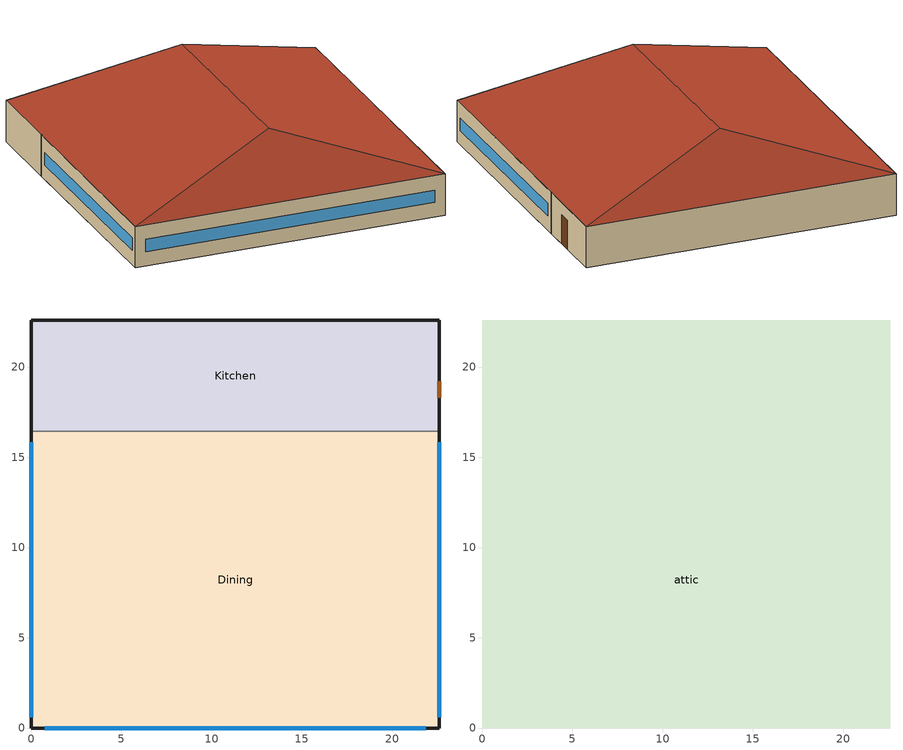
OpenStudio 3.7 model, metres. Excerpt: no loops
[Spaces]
Kitchen
 floor ground (Foundation F 126 Perim 3494 Area 13941): 22.61,22.61 22.61,16.44 0,16.44 0,22.61 z0
 wall outside: 22.61,16.44 22.61,22.61 0,22.61 0,16.44 z0:3.05
 wall to Dining: 0,16.44 22.61,16.44 z0:3.05
 door: 22.61,18.29 22.61,19.21 z0:2.13
Dining
 floor ground (Foundation F 126 Perim 5549 Area 37175): 22.61,16.44 22.61,0 0,0 0,16.44 z0
 wall outside: 0,16.44 0,0 22.61,0 22.61,16.44 z0:3.05
 window: 0,15.84 0,0.6 / 22.61,0.6 22.61,15.84 / 0.75,0 21.86,0 z1.07:1.98
attic
 floor to Dining: 22.61,16.44 22.61,0 0,0 0,16.44 z3.05
 floor to Kitchen: 22.61,22.61 22.61,16.44 0,16.44 0,22.61 z3.05
 roof outside: 11.3,18.84,6.82 22.61,22.61,3.05 0,22.61,3.05; 11.3,3.77,6.82 0,0,3.05 22.61,0,3.05; 11.3,18.84,6.82 0,22.61,3.05 0,0,3.05 11.3,3.77,6.82; 11.3,3.77,6.82 22.61,0,3.05 22.61,22.61,3.05 11.3,18.84,6.82
[Site]
Atlanta-Hartsfield Jackson Intl AP_GA_USA: Latitude {deg}=33.63; Longitude {deg}=-84.43; Time Zone {hr}=-5; Elevation {m}=308; Terrain=City
[Building]
-FullServiceRestaurant-ASHRAE 169-2013-3A created: 2026-01-23 11:02:55 -0500: North Axis {deg}=0; Default Construction Set=90.1-2010 - FullSrvRest - ASHRAE 169-2013-3A; Standards Number of Stories=1; Standards Number of Above Ground Stories=1; Standards Building Type=FullServiceRestaurant
[ClimateZones]
Climate Zone Institution Name 1=ASHRAE; Climate Zone Document Name 1=ANSI/ASHRAE Standard 169; Climate Zone Document Year 1=2006; Climate Zone Value 1=3A
[Site:WaterMainsTemperature]
Calculation Method=Correlation; Annual Average Outdoor Air Temperature {C}=16.6; Maximum Difference In Monthly Average Outdoor Air Temperatures {deltaC}=22.5
[SizingPeriod:DesignDay] Barometric Pressure {Pa}=97621; Rain Indicator=No; Snow Indicator=No; Day of Month=21; Daylight Saving Time Indicator=No; Humidity Condition Type=Wetbulb; Dry-Bulb Temperature Range Modifier Type=DefaultMultipliers
Name | Maximum Dry-Bulb Temperature {C} | Daily Dry-Bulb Temperature Range {deltaC} | Wind Speed {m/s} | Wind Direction {deg} | Month | Day Type | Wetbulb or DewPoint at Maximum Dry-Bulb {C} | Solar Model Indicator | ASHRAE Clear Sky Optical Depth for Beam Irradiance | ASHRAE Clear Sky Optical Depth for Diffuse Irradiance | Sky Clearness
Atlanta-Hartsfield.Jackson.Intl.AP_GA_USA Ann Clg .4% Condns DB=>MWB | 34.4 | 9.5 | 4 | 300 | 7 | SummerDesignDay | 23.5 | ASHRAETau | 0.556 | 1.779
Atlanta-Hartsfield.Jackson.Intl.AP_GA_USA Ann Htg 99.6% Condns DB | -6.3 | 0 | 5.3 | 320 | 1 | WinterDesignDay | -6.3 | ASHRAEClearSky |  |  | 0
[Site:GroundTemperature:FCfactorMethod]
January Ground Temperature {C}=16; February Ground Temperature {C}=11.9; March Ground Temperature {C}=7.7; April Ground Temperature {C}=4; May Ground Temperature {C}=7.9; June Ground Temperature {C}=13.8; July Ground Temperature {C}=17.2; August Ground Temperature {C}=20.8; September Ground Temperature {C}=24.8; October Ground Temperature {C}=26.1; November Ground Temperature {C}=26.5; December Ground Temperature {C}=22.5
[Material:NoMass] Thermal Absorptance=0.9; Solar Absorptance=0.7
Name | Roughness | Thermal Resistance {m2-K/W} | Visible Absorptance
CP02 CARPET PAD | VeryRough | 0.21648 | 0.8
Typical Insulation R-6.78 | Smooth | 1.19347 | 0.7
Typical Carpet Pad | Smooth | 0.21648 | 0.8
Typical Insulation R-9.73 | Smooth | 1.71283 | 0.7
Typical Insulation R-35.4; Typical Insulation R-35.4 1 | Smooth | 6.23479 | 0.7
Typical Insulation R-0.58 | Smooth | 0.101875 | 0.7
Typical Insulation R-0.01 | Smooth | 0.001 | 0.7
[Material]
Name | Roughness | Thickness {m} | Conductivity {W/m-K} | Density {kg/m3} | Specific Heat {J/kg-K} | Thermal Absorptance | Solar Absorptance | Visible Absorptance
100mm Normalweight concrete floor | MediumSmooth | 0.1016 | 2.31 | 2322 | 832
G01 13mm gypsum board | Smooth | 0.0127 | 0.16 | 800 | 1090 | 0.9 | 0.7 | 0.5
4 in. Normalweight Concrete Floor | MediumRough | 0.1016 | 2.31 | 2322 | 832 | 0.9 | 0.7 | 0.7
25mm Stucco | Smooth | 0.0254 | 0.72 | 1856 | 840 | 0.9 | 0.7 | 0.7
5/8 in. Gypsum Board | MediumSmooth | 0.0159 | 0.16 | 800 | 1090 | 0.9 | 0.7 | 0.7
8 in. Normalweight Concrete Floor | MediumRough | 0.2032 | 2.31 | 2322 | 832 | 0.9 | 0.7 | 0.7
8 in. Concrete Block Basement Wall | MediumRough | 0.2032 | 1.326 | 1842 | 912 | 0.9 | 0.7 | 0.7
F08 Metal surface | Smooth | 0.0008 | 45.28 | 7824 | 500 | 0.9 | 0.7 | 0.7
G05 25mm wood | MediumSmooth | 0.0254 | 0.15 | 608 | 1630 | 0.9 | 0.5 | 0.5
5/8 in. Plywood | Smooth | 0.0159 | 0.12 | 544 | 1210 | 0.9 | 0.7 | 0.7
Asphalt Shingles | VeryRough | 0.0032 | 0.04 | 1120 | 1260 | 0.9 | 0.7 | 0.7
Std Wood 6inch | MediumSmooth | 0.15 | 0.12 | 540 | 1210 | 0.9 | 0.7 | 0.7
[Construction:FfactorGroundFloor] F-Factor {W/m-K}=1.26344
Name | Area {m2} | PerimeterExposed {m}
Foundation F 126 Perim 5549 Area 37175 | 371.748 | 55.4941
Foundation F 126 Perim 3494 Area 13941 | 139.405 | 34.9407
[DefaultConstructionSet]
Name | Default Exterior Surface Constructions | Default Interior Surface Constructions | Default Ground Contact Surface Constructions | Default Exterior SubSurface Constructions | Default Interior SubSurface Constructions | Interior Partition Construction
90.1-2010 - FullSrvRest - ASHRAE 169-2013-3A | Default Surface Constructions 1 | Default Surface Constructions 2 | Default Surface Constructions 3 | Default Sub Surface Constructions 1 | Default Sub Surface Constructions 2 | Typical Interior Partition
90.1-2010 -  - Attic - ASHRAE 169-2013-3A | Default Surface Constructions 4 | Default Surface Constructions 5 | Default Surface Constructions 6 | Default Sub Surface Constructions 3 | Default Sub Surface Constructions 4
[DefaultSurfaceConstructions]
Name | Floor Construction | Wall Construction | Roof Ceiling Construction
Default Surface Constructions 1 | Typical Insulated Exterior Mass Floor R-9.35 | Typical Insulated Steel Framed Exterior Wall R-11.9 | Typical Wood Joist Attic Floor R-37.04
Default Surface Constructions 2 | Typical Interior Floor | Typical Interior Wall | Typical Interior Ceiling
Default Surface Constructions 3 | Smallhotel 2010 Slab Floor | Typical Insulated Basement Mass Wall
Default Surface Constructions 4 | Typical Attic Soffit |  | Typical Uninsulated Wood Joist Attic Roof
Default Surface Constructions 5 | Typical Wood Joist Attic Floor R-37.04 1
Default Surface Constructions 6
[Construction]
Typical Insulated Exterior Mass Floor R-9.35: Typical Insulation R-6.78, 4 in. Normalweight Concrete Floor, Typical Carpet Pad
Typical Insulated Steel Framed Exterior Wall R-11.9: 25mm Stucco, 5/8 in. Gypsum Board, Typical Insulation R-9.73, 5/8 in. Gypsum Board
Typical Wood Joist Attic Floor R-37.04: 5/8 in. Gypsum Board, Typical Insulation R-35.4
Typical Interior Floor: 100mm Normalweight concrete floor, CP02 CARPET PAD
Typical Interior Wall: G01 13mm gypsum board, G01 13mm gypsum board
Typical Interior Ceiling: CP02 CARPET PAD, 100mm Normalweight concrete floor
Smallhotel 2010 Slab Floor: 8 in. Normalweight Concrete Floor, CP02 CARPET PAD
Typical Insulated Basement Mass Wall: 8 in. Concrete Block Basement Wall
U 0.62 SHGC 0.25 Dbl Ref-C-H Clr 6mm/6mm Air: REF C CLEAR HI 6MM, AIR 6MM, CLEAR 6MM
Typical Insulated Metal Door R-1.43: F08 Metal surface, Typical Insulation R-0.58
U 0.88 SHGC 0.16 Sgl Ref-A-L Clr 6mm: REF A CLEAR LO 6MM
Typical Overhead Door R-0.86: Typical Insulation R-0.01
U 1.17 SHGC 0.39 Simple Glazing Skylight U-1.17 SHGC 0.39: U 1.17 SHGC 0.39 Simple Glazing U-1.17 SHGC 0.39
Typical Interior Window: Clear 3mm
Typical Interior Door; Typical Interior Partition: G05 25mm wood
Typical Attic Soffit: 5/8 in. Plywood
Typical Uninsulated Wood Joist Attic Roof: Asphalt Shingles, 5/8 in. Plywood
Typical Wood Joist Attic Floor R-37.04 1: 5/8 in. Gypsum Board, Typical Insulation R-35.4 1
InteriorFurnishings: Std Wood 6inch
[DefaultSubSurfaceConstructions]
Name | Fixed Window Construction | Operable Window Construction | Door Construction | Glass Door Construction | Overhead Door Construction | Skylight Construction | Tubular Daylight Dome Construction | Tubular Daylight Diffuser Construction
Default Sub Surface Constructions 1 | U 0.62 SHGC 0.25 Dbl Ref-C-H Clr 6mm/6mm Air | U 0.62 SHGC 0.25 Dbl Ref-C-H Clr 6mm/6mm Air | Typical Insulated Metal Door R-1.43 | U 0.88 SHGC 0.16 Sgl Ref-A-L Clr 6mm | Typical Overhead Door R-0.86 | U 1.17 SHGC 0.39 Simple Glazing Skylight U-1.17 SHGC 0.39 | Typical Interior Window | Typical Interior Window
Default Sub Surface Constructions 2 | Typical Interior Window | Typical Interior Window | Typical Interior Door
Default Sub Surface Constructions 3; Default Sub Surface Constructions 4
[WindowMaterial:Glazing] Optical Data Type=SpectralAverage; Infrared Transmittance at Normal Incidence=0; Front Side Infrared Hemispherical Emissivity=0.84; Conductivity {W/m-K}=0.9; Dirt Correction Factor for Solar and Visible Transmittance=1; Solar Diffusing=No
Name | Thickness {m} | Solar Transmittance at Normal Incidence | Front Side Solar Reflectance at Normal Incidence | Back Side Solar Reflectance at Normal Incidence | Visible Transmittance at Normal Incidence | Front Side Visible Reflectance at Normal Incidence | Back Side Visible Reflectance at Normal Incidence | Back Side Infrared Hemispherical Emissivity
REF C CLEAR HI 6MM | 0.006 | 0.2 | 0.16 | 0.39 | 0.22 | 0.17 | 0.35 | 0.55
CLEAR 6MM | 0.006 | 0.775 | 0.071 | 0.071 | 0.881 | 0.08 | 0.08 | 0.84
REF A CLEAR LO 6MM | 0.006 | 0.066 | 0.341 | 0.493 | 0.08 | 0.41 | 0.37 | 0.4
Clear 3mm | 0.003 | 0.837 | 0.075 | 0.075 | 0.898 | 0.081 | 0.081 | 0.84
[WindowMaterial:Gas]
AIR 6MM: Gas Type=Air; Thickness {m}=0.0063
[WindowMaterial:SimpleGlazingSystem]
U 1.17 SHGC 0.39 Simple Glazing U-1.17 SHGC 0.39: U-Factor {W/m2-K}=6.64357; Solar Heat Gain Coefficient=0.39; Visible Transmittance=0.23
[Space]
Name | Space Type | Building Story | Thermal Zone | Part of Total Floor Area
Kitchen | FullServiceRestaurant Kitchen | Building Story 1 | Kitchen ZN | Yes
Dining | FullServiceRestaurant Dining | Building Story 1 | Dining ZN | Yes
attic | FullServiceRestaurant Attic | Building Story 2 | attic ZN | No
[BuildingStory]
Name | Nominal Z Coordinate {m}
Building Story 1 | 0
Building Story 2 | 3.0488
[SpaceType] Standards Building Type=FullServiceRestaurant
Name | Default Schedule Set | Design Specification Outdoor Air Object | Standards Space Type | Default Construction Set
FullServiceRestaurant Dining | FullServiceRestaurant Dining Schedule Set | FullServiceRestaurant Dining Ventilation | Dining
FullServiceRestaurant Kitchen | FullServiceRestaurant Kitchen Schedule Set | FullServiceRestaurant Kitchen Ventilation | Kitchen
FullServiceRestaurant Attic | FullServiceRestaurant Attic Schedule Set | FullServiceRestaurant Attic Ventilation | Attic | 90.1-2010 -  - Attic - ASHRAE 169-2013-3A
[DesignSpecification:OutdoorAir]
Name | Outdoor Air Flow per Person {m3/s-person} | Outdoor Air Flow per Floor Area {m3/s-m2} | Outdoor Air Flow Air Changes per Hour {1/hr} | Outdoor Air Method | Outdoor Air Flow Rate {m3/s}
FullServiceRestaurant Attic Ventilation | 0 | 0 | 0
FullServiceRestaurant Dining Ventilation | 0.00353961 | 0.0009144 |  | Sum
FullServiceRestaurant Kitchen Ventilation | 0 | 0 |  | Sum | 1.21708
[DefaultScheduleSet]
Name | Infiltration Schedule | Number of People Schedule | People Activity Level Schedule | Lighting Schedule | Electric Equipment Schedule | Gas Equipment Schedule
FullServiceRestaurant Attic Schedule Set | Always On
FullServiceRestaurant Dining Schedule Set | RestaurantSitDown INFIL_HALF_ON_SCH | RestaurantSitDown BLDG_OCC_SCH | RestaurantSitDown ACTIVITY_SCH | RestaurantSitDown BLDG_LIGHT_DINING_SCH_2010 | RestaurantSitDown BLDG_EQUIP_SCH
FullServiceRestaurant Kitchen Schedule Set | RestaurantSitDown INFIL_HALF_ON_SCH | RestaurantSitDown BLDG_OCC_SCH | RestaurantSitDown ACTIVITY_SCH | RestaurantSitDown BLDG_LIGHT_KITCHEN_SCH_2010_2013 | RestaurantSitDown BLDG_EQUIP_SCH | RestaurantSitDown Rest_GAS_EQUIP_SCH
[ThermostatSetpoint:DualSetpoint]
Name | Heating Setpoint Temperature Schedule | Cooling Setpoint Temperature Schedule
FullServiceRestaurant Attic Thermostat 1
FullServiceRestaurant Dining Thermostat 1 | RestaurantSitDown HTGSETP_SCH_NO_OPTIMUM | RestaurantSitDown CLGSETP_SCH_NO_SETBACK
FullServiceRestaurant Kitchen Thermostat 1 | RestaurantSitDown HTGSETP_KITCHEN_SCH_NO_OPTIMUM | RestaurantSitDown CLGSETP_KITCHEN_SCH_NO_SETBACK
[People:Definition] Number of People Calculation Method=People/Area; Fraction Radiant=0.3
Name | People per Space Floor Area {person/m2}
FullServiceRestaurant Dining People Definition | 0.753474
FullServiceRestaurant Kitchen People Definition | 0.0538196
[People] Work Efficiency Schedule=Work Efficiency Schedule; Clothing Insulation Schedule=Clothing Schedule; Air Velocity Schedule=Air Velocity Schedule; Multiplier=1
Name | People Definition | Space or SpaceType
FullServiceRestaurant Dining People | FullServiceRestaurant Dining People Definition | FullServiceRestaurant Dining
FullServiceRestaurant Kitchen People | FullServiceRestaurant Kitchen People Definition | FullServiceRestaurant Kitchen
[Lights:Definition] Design Level Calculation Method=Watts/Area; Fraction Radiant=0.7; Fraction Visible=0.2; Return Air Fraction=0
Name | Watts per Space Floor Area {W/m2}
FullServiceRestaurant Dining Lights Definition | 9.57988
FullServiceRestaurant Kitchen Lights Definition | 10.6563
[Lights] Fraction Replaceable=1
Name | Lights Definition | Space or SpaceType
FullServiceRestaurant Dining Lights | FullServiceRestaurant Dining Lights Definition | FullServiceRestaurant Dining
FullServiceRestaurant Kitchen Lights | FullServiceRestaurant Kitchen Lights Definition | FullServiceRestaurant Kitchen
[ElectricEquipment:Definition]
Name | Design Level Calculation Method | Watts per Space Floor Area {W/m2} | Fraction Latent | Fraction Radiant | Fraction Lost | Design Level {W}
FullServiceRestaurant Dining Elec Equip Definition | Watts/Area | 64.9279 | 0.25 | 0.3 | 0
FullServiceRestaurant Kitchen Elec Equip Definition | Watts/Area | 403.97 | 0.25 | 0.3 | 0.2
Kitchen Electric Equipment Definition1 | EquipmentLevel |  | 0 | 0.25 | 0 | 515.917
Kitchen Electric Equipment Definition2 | EquipmentLevel |  | 0 | 0.25 | 0 | 851.67
[ElectricEquipment]
Name | Electric Equipment Definition | Space or SpaceType | Schedule
FullServiceRestaurant Dining Elec Equip | FullServiceRestaurant Dining Elec Equip Definition | FullServiceRestaurant Dining
FullServiceRestaurant Kitchen Elec Equip | FullServiceRestaurant Kitchen Elec Equip Definition | FullServiceRestaurant Kitchen
Kitchen_Reach-in-Freezer | Kitchen Electric Equipment Definition1 | FullServiceRestaurant Kitchen | RestaurantSitDown ALWAYS_ON
Kitchen_Reach-in-Refrigerator | Kitchen Electric Equipment Definition2 | FullServiceRestaurant Kitchen | RestaurantSitDown ALWAYS_ON
[GasEquipment:Definition]
FullServiceRestaurant Kitchen Gas Equip Definition: Design Level Calculation Method=Watts/Area; Watts per Space Floor Area {W/m2}=649.246; Fraction Latent=0.1; Fraction Radiant=0.2; Fraction Lost=0.7
[GasEquipment]
FullServiceRestaurant Kitchen Gas Equip: Gas Equipment Definition=FullServiceRestaurant Kitchen Gas Equip Definition; Space or SpaceType=FullServiceRestaurant Kitchen
[SpaceInfiltration:DesignFlowRate]
Name | Space or SpaceType | Schedule | Design Flow Rate Calculation Method | Flow per Exterior Surface Area {m3/s-m2} | Constant Term Coefficient | Temperature Term Coefficient | Velocity Term Coefficient | Velocity Squared Term Coefficient | Design Flow Rate {m3/s}
Dining Infiltration | Dining | RestaurantSitDown INFIL_HALF_ON_SCH | Flow/ExteriorArea | 0.000569573 | 0 | 0 | 0.224 | 0
Kitchen Infiltration | Kitchen | RestaurantSitDown INFIL_HALF_ON_SCH | Flow/ExteriorArea | 0.000569573 | 0 | 0 | 0.224 | 0
Dining door Infiltration | Dining | RestaurantSitDown DOOR_INFIL_SCH | Flow/Space |  |  |  |  |  | 0.614475
Space Infiltration Design Flow Rate 2 | attic | Always On | Flow/Space |  |  |  |  |  | 0.2378
[ThermalZone] Use Ideal Air Loads=No
Name | Thermostat | Primary Daylighting Control | Fraction of Zone Controlled by Primary Daylighting Control | Secondary Daylighting Control | Fraction of Zone Controlled by Secondary Daylighting Control
attic ZN | FullServiceRestaurant Attic Thermostat 1
Dining ZN | FullServiceRestaurant Dining Thermostat 1 | Dining Daylt Sensor 1 | 0.137 | Dining Daylt Sensor 2 | 0.137
Kitchen ZN | FullServiceRestaurant Kitchen Thermostat 1
[Sizing:Zone]
attic ZN: Zone Cooling Design Supply Air Temperature Input Method=SupplyAirTemperature; Zone Cooling Design Supply Air Temperature {C}=14; Zone Cooling Design Supply Air Temperature Difference {deltaC}=11.11; Zone Heating Design Supply Air Temperature Input Method=SupplyAirTemperature; Zone Heating Design Supply Air Temperature {C}=40; Zone Heating Design Supply Air Temperature Difference {deltaC}=11.11; Zone Cooling Design Supply Air Humidity Ratio {kg-H2O/kg-air}=0.0085; Zone Heating Design Supply Air Humidity Ratio {kg-H2O/kg-air}=0.008; Cooling Design Air Flow Method=DesignDay; Heating Design Air Flow Method=DesignDay; Account for Dedicated Outdoor Air System=No; Dedicated Outdoor Air System Control Strategy=NeutralSupplyAir; Dedicated Outdoor Air Low Setpoint Temperature for Design {C}=autosize; Dedicated Outdoor Air High Setpoint Temperature for Design {C}=autosize; Zone Load Sizing Method=Sensible Load Only No Latent Load; Zone Latent Cooling Design Supply Air Humidity Ratio Input Method=HumidityRatioDifference; Zone Cooling Design Supply Air Humidity Ratio Difference {kgWater/kgDryAir}=0.005; Zone Latent Heating Design Supply Air Humidity Ratio Input Method=HumidityRatioDifference; Zone Humidification Design Supply Air Humidity Ratio Difference {kgWater/kgDryAir}=0.005
[AvailabilityManager:NightCycle] Applicability Schedule=Always On Discrete; Control Type=CycleOnAny; Thermostat Tolerance {deltaC}=1; Cycling Run Time {s}=1800
Availability Manager Night Cycle 1; Availability Manager Night Cycle 2
[Refrigeration:Compressor] Refrigeration Compressor Power Curve=Old_Low_Temp_Comp_Pwr_Curve; Refrigeration Compressor Capacity Curve=Old_Low_Temp_Comp_Cap_Curve; Rated Return Gas Temperature {C}=18.3; Rated Subcooling {deltaC}=0
Refrigeration Compressor 1; Refrigeration Compressor 2; Refrigeration Compressor 3; Refrigeration Compressor 4; Refrigeration Compressor 5; Refrigeration Compressor 6; Refrigeration Compressor 7; Refrigeration Compressor 8; Refrigeration Compressor 9; Refrigeration Compressor 10; Refrigeration Compressor 11; Refrigeration Compressor 12; Refrigeration Compressor 13; Refrigeration Compressor 14; Refrigeration Compressor 15; Refrigeration Compressor 16; Refrigeration Compressor 17; Refrigeration Compressor 18; Refrigeration Compressor 19; Refrigeration Compressor 20
[ZoneMixing]
Zone Mixing 1: Zone or Space=Kitchen ZN; Schedule=RestaurantSitDown Hours_of_operation; Design Flow Rate Calculation Method=Flow/Zone; Design Flow Rate {m3/s}=1.33143; Source Zone or Space=Dining ZN; Delta Temperature {deltaC}=0
[InternalMass:Definition]
Internal Mass Definition 1: Construction=InteriorFurnishings; Design Level Calculation Method=SurfaceArea/Area; Surface Area per Space Floor Area=2
[InternalMass] Internal Mass Definition=Internal Mass Definition 1; Multiplier=1
Name | Space or SpaceType
attic Mass | attic
Dining Mass | Dining
Kitchen Mass | Kitchen
[EnergyManagementSystem:Sensor]
Mains_Water_Temp_Sen: Output Variable or Output Meter Index Key=Environment; Output Variable or Output Meter=Site Mains Water Temperature
[EnergyManagementSystem:Actuator]
Mains_Water_Temp_Act: Actuated Component=Mains Water Temperature; Actuated Component Type=Schedule:Constant; Actuated Component Control Type=Schedule Value
[EnergyManagementSystem:Program]
Mains_Water_Prg: SET Mains_Water_Temp_Act = Mains_Water_Temp_Sen
[EnergyManagementSystem:ProgramCallingManager]
Mains_Water_Prg_Mgr: BeginTimestepBeforePredictor; Mains_Water_Prg
[Exterior:Lights:Definition]
Name | Design Level {W}
Occ Sensing Exterior Lights Def | 2297
NonDimming Exterior Lights Def | 154.01
[Exterior:Lights] Control Option=AstronomicalClock
Name | Exterior Lights Definition | Schedule
Occ Sensing Exterior Lights Def | Occ Sensing Exterior Lights Def | RestaurantSitDown Exterior_lighting_schedule_b
NonDimming Exterior Lights Def | NonDimming Exterior Lights Def | RestaurantSitDown Exterior_lighting_schedule_a
[HeatExchanger:AirToAir:SensibleAndLatent] Availability Schedule=Always On Discrete; Nominal Supply Air Flow Rate {m3/s}=autosize; Sensible Effectiveness at 100% Heating Air Flow=0.7; Latent Effectiveness at 100% Heating Air Flow=0.6; Sensible Effectiveness at 75% Heating Air Flow=0.7; Latent Effectiveness at 75% Heating Air Flow=0.6; Sensible Effectiveness at 100% Cooling Air Flow=0.75; Latent Effectiveness at 100% Cooling Air Flow=0.6; Sensible Effectiveness at 75% Cooling Air Flow=0.75; Latent Effectiveness at 75% Cooling Air Flow=0.6; Supply Air Outlet Temperature Control=Yes; Heat Exchanger Type=Rotary; Frost Control Type=ExhaustOnly; Threshold Temperature {C}=-23.3; Initial Defrost Time Fraction=0.167; Rate of Defrost Time Fraction Increase {1/K}=1.44; Economizer Lockout=Yes
Name | Nominal Electric Power {W}
Dining ZN PSZ-AC ERV | 1005.26
Kitchen ZN PSZ-AC ERV | 923.258
[SetpointManager:OutdoorAirPretreat] Minimum Setpoint Temperature {C}=-99; Maximum Setpoint Temperature {C}=99; Minimum Setpoint Humidity Ratio {kgWater/kgDryAir}=1e-05; Maximum Setpoint Humidity Ratio {kgWater/kgDryAir}=1
Name | Setpoint Node or NodeList
Setpoint Manager Outdoor Air Pretreat 1 | Dining ZN PSZ-AC ERV Primary Outlet Air Node
Setpoint Manager Outdoor Air Pretreat 2 | Kitchen ZN PSZ-AC ERV Primary Outlet Air Node
[Daylighting:Control] Space=Dining; Position Z-Coordinate {m}=0.762; Illuminance Setpoint {lux}=215; Lighting Control Type=Stepped; Minimum Input Power Fraction for Continuous Dimming Control=0.3; Minimum Light Output Fraction for Continuous Dimming Control=0.2; Number of Stepped Control Steps=3; Probability Lighting will be Reset When Needed in Manual Stepped Control=1; Maximum Allowable Discomfort Glare Index=22
Name | Position X-Coordinate {m} | Position Y-Coordinate {m}
Dining Daylt Sensor 1 | 11.3045 | 1.307922
Dining Daylt Sensor 2 | 2.635661 | 8.22135
[Schedule:Constant]
Name | Value
Always On Discrete | 1
Mains Water Temperature | 10
[Schedule:Ruleset]
Name | Default Day Schedule | Summer Design Day Schedule | Winter Design Day Schedule
Always On | Always On Default
Clothing Schedule | Clothing Schedule Default Winter Clothes
Air Velocity Schedule | Air Velocity Schedule Default
Work Efficiency Schedule | Work Efficiency Schedule Default
RestaurantSitDown BLDG_OCC_SCH | RestaurantSitDown BLDG_OCC_SCH Default | RestaurantSitDown BLDG_OCC_SCH Summer Design Day | RestaurantSitDown BLDG_OCC_SCH Winter Design Day
RestaurantSitDown ACTIVITY_SCH | RestaurantSitDown ACTIVITY_SCH Default | RestaurantSitDown ACTIVITY_SCH Summer Design Day | RestaurantSitDown ACTIVITY_SCH Winter Design Day
RestaurantSitDown BLDG_LIGHT_DINING_SCH_2010 | RestaurantSitDown BLDG_LIGHT_DINING_SCH_2010 Default | RestaurantSitDown BLDG_LIGHT_DINING_SCH_2010 Summer Design Day | RestaurantSitDown BLDG_LIGHT_DINING_SCH_2010 Winter Design Day
RestaurantSitDown BLDG_EQUIP_SCH | RestaurantSitDown BLDG_EQUIP_SCH Default | RestaurantSitDown BLDG_EQUIP_SCH Summer Design Day | RestaurantSitDown BLDG_EQUIP_SCH Winter Design Day
RestaurantSitDown INFIL_HALF_ON_SCH | RestaurantSitDown INFIL_HALF_ON_SCH Default | RestaurantSitDown INFIL_HALF_ON_SCH Summer Design Day | RestaurantSitDown INFIL_HALF_ON_SCH Winter Design Day
RestaurantSitDown HTGSETP_SCH_NO_OPTIMUM | RestaurantSitDown HTGSETP_SCH_NO_OPTIMUM Default | RestaurantSitDown HTGSETP_SCH_NO_OPTIMUM Summer Design Day | RestaurantSitDown HTGSETP_SCH_NO_OPTIMUM Winter Design Day
RestaurantSitDown CLGSETP_SCH_NO_SETBACK | RestaurantSitDown CLGSETP_SCH_NO_SETBACK Default | RestaurantSitDown CLGSETP_SCH_NO_SETBACK Summer Design Day | RestaurantSitDown CLGSETP_SCH_NO_SETBACK Winter Design Day
RestaurantSitDown BLDG_LIGHT_KITCHEN_SCH_2010_2013 | RestaurantSitDown BLDG_LIGHT_KITCHEN_SCH_2010_2013 Default | RestaurantSitDown BLDG_LIGHT_KITCHEN_SCH_2010_2013 Summer Design Day | RestaurantSitDown BLDG_LIGHT_KITCHEN_SCH_2010_2013 Winter Design Day
RestaurantSitDown Rest_GAS_EQUIP_SCH | RestaurantSitDown Rest_GAS_EQUIP_SCH Default | RestaurantSitDown Rest_GAS_EQUIP_SCH Summer Design Day | RestaurantSitDown Rest_GAS_EQUIP_SCH Winter Design Day
RestaurantSitDown HTGSETP_KITCHEN_SCH_NO_OPTIMUM | RestaurantSitDown HTGSETP_KITCHEN_SCH_NO_OPTIMUM Default | RestaurantSitDown HTGSETP_KITCHEN_SCH_NO_OPTIMUM Summer Design Day | RestaurantSitDown HTGSETP_KITCHEN_SCH_NO_OPTIMUM Winter Design Day
RestaurantSitDown CLGSETP_KITCHEN_SCH_NO_SETBACK | RestaurantSitDown CLGSETP_KITCHEN_SCH_NO_SETBACK Default | RestaurantSitDown CLGSETP_KITCHEN_SCH_NO_SETBACK Summer Design Day | RestaurantSitDown CLGSETP_KITCHEN_SCH_NO_SETBACK Winter Design Day
RestaurantSitDown ALWAYS_ON | RestaurantSitDown ALWAYS_ON Default | RestaurantSitDown ALWAYS_ON Summer Design Day | RestaurantSitDown ALWAYS_ON Winter Design Day
RestaurantSitDown DOOR_INFIL_SCH | RestaurantSitDown DOOR_INFIL_SCH Default | RestaurantSitDown DOOR_INFIL_SCH Summer Design Day | RestaurantSitDown DOOR_INFIL_SCH Winter Design Day
RestaurantSitDown Hours_of_operation | RestaurantSitDown Hours_of_operation Default | RestaurantSitDown Hours_of_operation Summer Design Day | RestaurantSitDown Hours_of_operation Winter Design Day
RestaurantSitDown Exterior_lighting_schedule_b | RestaurantSitDown Exterior_lighting_schedule_b Default | RestaurantSitDown Exterior_lighting_schedule_b Summer Design Day | RestaurantSitDown Exterior_lighting_schedule_b Winter Design Day
RestaurantSitDown Exterior_lighting_schedule_a | RestaurantSitDown Exterior_lighting_schedule_a Default | RestaurantSitDown Exterior_lighting_schedule_a Summer Design Day | RestaurantSitDown Exterior_lighting_schedule_a Winter Design Day
[Schedule:Day]
Always On Default; Clothing Schedule Default Winter Clothes; RestaurantSitDown BLDG_OCC_SCH Summer Design Day; RestaurantSitDown BLDG_LIGHT_DINING_SCH_2010 Summer Design Day; RestaurantSitDown BLDG_LIGHT_KITCHEN_SCH_2010_2013 Summer Design Day; RestaurantSitDown ALWAYS_ON Default; RestaurantSitDown ALWAYS_ON Winter Design Day; RestaurantSitDown ALWAYS_ON Summer Design Day; RestaurantSitDown DOOR_INFIL_SCH Summer Design Day: 24, 0, 1
Clothing Schedule Summer Clothes: 24, 0, 0.5
Air Velocity Schedule Default: 24, 0, 0.2
Work Efficiency Schedule Default; RestaurantSitDown BLDG_OCC_SCH Winter Design Day; RestaurantSitDown BLDG_LIGHT_DINING_SCH_2010 Winter Design Day; RestaurantSitDown BLDG_EQUIP_SCH Winter Design Day; RestaurantSitDown BLDG_LIGHT_KITCHEN_SCH_2010_2013 Winter Design Day; RestaurantSitDown Rest_GAS_EQUIP_SCH Winter Design Day; RestaurantSitDown DOOR_INFIL_SCH Winter Design Day: 24, 0, 0
RestaurantSitDown BLDG_OCC_SCH Default: 1, 0, 0.05, 6, 0, 0, 7, 0, 0.05, 9, 0, 0.5, 11, 0, 0.2, 12, 0, 0.3, 14, 0, 0.5, 15, 0, 0.3, 16, 0, 0.2, 17, 0, 0.25, 18, 0, 0.35, 19, 0, 0.55, 20, 0, 0.65, 21, 0, 0.7, 22, 0, 0.35, 24, 0, 0.2
RestaurantSitDown BLDG_OCC_SCH Sat Day: 1, 0, 0.05, 6, 0, 0, 7, 0, 0.05, 9, 0, 0.5, 10, 0, 0.4, 11, 0, 0.2, 12, 0, 0.45, 14, 0, 0.5, 15, 0, 0.35, 18, 0, 0.3, 19, 0, 0.7, 20, 0, 0.9, 21, 0, 0.7, 22, 0, 0.65, 23, 0, 0.55, 24, 0, 0.35
RestaurantSitDown BLDG_OCC_SCH Wkdy Day: 1, 0, 0.05, 5, 0, 0, 6, 0, 0.05, 7, 0, 0.1, 10, 0, 0.4, 11, 0, 0.2, 12, 0, 0.5, 13, 0, 0.8, 14, 0, 0.7, 15, 0, 0.4, 16, 0, 0.2, 17, 0, 0.25, 18, 0, 0.5, 21, 0, 0.8, 22, 0, 0.5, 23, 0, 0.35, 24, 0, 0.2
RestaurantSitDown ACTIVITY_SCH Default; RestaurantSitDown ACTIVITY_SCH Winter Design Day; RestaurantSitDown ACTIVITY_SCH Summer Design Day: 24, 0, 120
RestaurantSitDown BLDG_LIGHT_DINING_SCH_2010 Default: 1, 0, 0.1944, 6, 0, 0.15, 8, 0, 0.2916, 10, 0, 0.4861, 16, 0, 0.6805, 22, 0, 0.5833, 23, 0, 0.4861, 24, 0, 0.2916
RestaurantSitDown BLDG_LIGHT_DINING_SCH_2010 Sat Day: 1, 0, 0.1944, 6, 0, 0.15, 8, 0, 0.2916, 10, 0, 0.5833, 17, 0, 0.7777, 22, 0, 0.8749, 23, 0, 0.4861, 24, 0, 0.2916
RestaurantSitDown BLDG_LIGHT_DINING_SCH_2010 Wkdy Day: 1, 0, 0.1458, 5, 0, 0.15, 6, 0, 0.1944, 8, 0, 0.3888, 10, 0, 0.5833, 22, 0, 0.8749, 23, 0, 0.4861, 24, 0, 0.2916
RestaurantSitDown BLDG_EQUIP_SCH Default; RestaurantSitDown BLDG_EQUIP_SCH Default|Sat|Wkdy Day; RestaurantSitDown Rest_GAS_EQUIP_SCH Default; RestaurantSitDown Rest_GAS_EQUIP_SCH Default|Sat|Wkdy Day: 1, 0, 0.03, 2, 0, 0.02, 3, 0, 0.03, 4, 0, 0.02, 5, 0, 0.05, 6, 0, 0.12, 7, 0, 0.13, 8, 0, 0.15, 9, 0, 0.18, 10, 0, 0.21, 11, 0, 0.26, 12, 0, 0.29, 13, 0, 0.27, 14, 0, 0.25, 16, 0, 0.23, 18, 0, 0.26, 19, 0, 0.24, 20, 0, 0.22, 21, 0, 0.2, 22, 0, 0.18, 23, 0, 0.09, 24, 0, 0.03
RestaurantSitDown BLDG_EQUIP_SCH Summer Design Day; RestaurantSitDown Rest_GAS_EQUIP_SCH Summer Design Day: 24, 0, 0.29
RestaurantSitDown INFIL_HALF_ON_SCH Default; RestaurantSitDown INFIL_HALF_ON_SCH Winter Design Day; RestaurantSitDown INFIL_HALF_ON_SCH Summer Design Day; RestaurantSitDown INFIL_HALF_ON_SCH Default|WntrDsn|SmrDsn|Sat|Wkdy Day: 5, 0, 1, 24, 0, 0.5
RestaurantSitDown HTGSETP_SCH_NO_OPTIMUM Default; RestaurantSitDown HTGSETP_SCH_NO_OPTIMUM Default|Sat|Wkdy Day: 4, 0, 15.6, 24, 0, 21
RestaurantSitDown HTGSETP_SCH_NO_OPTIMUM Summer Design Day; RestaurantSitDown HTGSETP_KITCHEN_SCH_NO_OPTIMUM Summer Design Day: 24, 0, 15.6
RestaurantSitDown HTGSETP_SCH_NO_OPTIMUM Winter Design Day: 24, 0, 21
RestaurantSitDown CLGSETP_SCH_NO_SETBACK Default; RestaurantSitDown CLGSETP_SCH_NO_SETBACK Default|Sat|Wkdy Day: 24, 0, 24
RestaurantSitDown CLGSETP_SCH_NO_SETBACK Summer Design Day: 5, 0, 30, 6, 0, 26, 24, 0, 24
RestaurantSitDown CLGSETP_SCH_NO_SETBACK Winter Design Day; RestaurantSitDown CLGSETP_KITCHEN_SCH_NO_SETBACK Winter Design Day: 24, 0, 30
RestaurantSitDown BLDG_LIGHT_KITCHEN_SCH_2010_2013 Default: 1, 0, 0.16446, 6, 0, 0.15, 8, 0, 0.24669, 10, 0, 0.41115, 16, 0, 0.57561, 22, 0, 0.49338, 23, 0, 0.41115, 24, 0, 0.24669
RestaurantSitDown BLDG_LIGHT_KITCHEN_SCH_2010_2013 Sat Day: 1, 0, 0.16446, 6, 0, 0.15, 8, 0, 0.24669, 10, 0, 0.49338, 17, 0, 0.65784, 22, 0, 0.74007, 23, 0, 0.41115, 24, 0, 0.24669
RestaurantSitDown BLDG_LIGHT_KITCHEN_SCH_2010_2013 Wkdy Day: 1, 0, 0.123345, 5, 0, 0.15, 6, 0, 0.16446, 8, 0, 0.32892, 10, 0, 0.49338, 22, 0, 0.74007, 23, 0, 0.41115, 24, 0, 0.24669
RestaurantSitDown HTGSETP_KITCHEN_SCH_NO_OPTIMUM Default; RestaurantSitDown HTGSETP_KITCHEN_SCH_NO_OPTIMUM Default|Sat|Wkdy Day: 1, 0, 19, 4, 0, 15.6, 24, 0, 19
RestaurantSitDown HTGSETP_KITCHEN_SCH_NO_OPTIMUM Winter Design Day: 24, 0, 19
RestaurantSitDown CLGSETP_KITCHEN_SCH_NO_SETBACK Default; RestaurantSitDown CLGSETP_KITCHEN_SCH_NO_SETBACK Default|Sat|Wkdy Day: 24, 0, 26
RestaurantSitDown CLGSETP_KITCHEN_SCH_NO_SETBACK Summer Design Day: 1, 0, 26, 5, 0, 30, 6, 0, 28, 24, 0, 26
RestaurantSitDown DOOR_INFIL_SCH Default: 6, 0, 0, 7, 0, 0.144, 9, 0, 0.558, 11, 0, 0.258, 12, 0, 0.363, 14, 0, 0.558, 15, 0, 0.363, 16, 0, 0.258, 17, 0, 0.363, 18, 0, 0.462, 19, 0, 0.558, 20, 0, 0.65, 21, 0, 0.74, 22, 0, 0.462, 24, 0, 0.258
RestaurantSitDown DOOR_INFIL_SCH Sat Day: 6, 0, 0, 7, 0, 0.144, 9, 0, 0.558, 10, 0, 0.462, 11, 0, 0.258, 12, 0, 0.462, 14, 0, 0.558, 15, 0, 0.462, 18, 0, 0.363, 19, 0, 0.74, 20, 0, 0.915, 21, 0, 0.74, 22, 0, 0.65, 23, 0, 0.558, 24, 0, 0.363
RestaurantSitDown DOOR_INFIL_SCH Wkdy Day: 6, 0, 0, 7, 0, 0.144, 10, 0, 0.462, 11, 0, 0.258, 12, 0, 0.558, 13, 0, 0.829, 14, 0, 0.74, 15, 0, 0.462, 16, 0, 0.258, 17, 0, 0.363, 18, 0, 0.558, 21, 0, 0.829, 22, 0, 0.558, 23, 0, 0.363, 24, 0, 0.258
RestaurantSitDown Hours_of_operation Default; RestaurantSitDown Hours_of_operation Winter Design Day; RestaurantSitDown Hours_of_operation Summer Design Day; RestaurantSitDown Hours_of_operation Default|WntrDsn|SmrDsn|Sun|Wkdy Day: 1, 0, 1, 5, 0, 0, 24, 0, 1
RestaurantSitDown Exterior_lighting_schedule_b Default; RestaurantSitDown Exterior_lighting_schedule_b Winter Design Day; RestaurantSitDown Exterior_lighting_schedule_b Summer Design Day: 1, 0, 1, 6, 0, 0.7, 24, 0, 1
RestaurantSitDown Exterior_lighting_schedule_a Default; RestaurantSitDown Exterior_lighting_schedule_a Winter Design Day; RestaurantSitDown Exterior_lighting_schedule_a Summer Design Day: 1, 0, 1, 6, 0, 0, 24, 0, 1
[Schedule:Rule] Date Specification Type=DateRange; Start Day=1
Name | Schedule Ruleset | Rule Order | Day Schedule | Start Month | End Month | End Day | Apply Saturday | Apply Monday | Apply Tuesday | Apply Wednesday | Apply Thursday | Apply Friday | Apply Sunday
Schedule Rule 1 | Clothing Schedule | 0 | Clothing Schedule Summer Clothes | 5 | 9 | 30
Schedule Rule 2 | RestaurantSitDown BLDG_OCC_SCH | 1 | RestaurantSitDown BLDG_OCC_SCH Sat Day | 1 | 12 | 31 | Yes
Schedule Rule 3 | RestaurantSitDown BLDG_OCC_SCH | 0 | RestaurantSitDown BLDG_OCC_SCH Wkdy Day | 1 | 12 | 31 |  | Yes | Yes | Yes | Yes | Yes
Schedule Rule 4 | RestaurantSitDown BLDG_LIGHT_DINING_SCH_2010 | 1 | RestaurantSitDown BLDG_LIGHT_DINING_SCH_2010 Sat Day | 1 | 12 | 31 | Yes
Schedule Rule 5 | RestaurantSitDown BLDG_LIGHT_DINING_SCH_2010 | 0 | RestaurantSitDown BLDG_LIGHT_DINING_SCH_2010 Wkdy Day | 1 | 12 | 31 |  | Yes | Yes | Yes | Yes | Yes
Schedule Rule 6 | RestaurantSitDown BLDG_EQUIP_SCH | 0 | RestaurantSitDown BLDG_EQUIP_SCH Default|Sat|Wkdy Day | 1 | 12 | 31 | Yes | Yes | Yes | Yes | Yes | Yes
Schedule Rule 7 | RestaurantSitDown INFIL_HALF_ON_SCH | 0 | RestaurantSitDown INFIL_HALF_ON_SCH Default|WntrDsn|SmrDsn|Sat|Wkdy Day | 1 | 12 | 31 | Yes | Yes | Yes | Yes | Yes | Yes
Schedule Rule 8 | RestaurantSitDown HTGSETP_SCH_NO_OPTIMUM | 0 | RestaurantSitDown HTGSETP_SCH_NO_OPTIMUM Default|Sat|Wkdy Day | 1 | 12 | 31 | Yes | Yes | Yes | Yes | Yes | Yes
Schedule Rule 9 | RestaurantSitDown CLGSETP_SCH_NO_SETBACK | 0 | RestaurantSitDown CLGSETP_SCH_NO_SETBACK Default|Sat|Wkdy Day | 1 | 12 | 31 | Yes | Yes | Yes | Yes | Yes | Yes
Schedule Rule 10 | RestaurantSitDown BLDG_LIGHT_KITCHEN_SCH_2010_2013 | 1 | RestaurantSitDown BLDG_LIGHT_KITCHEN_SCH_2010_2013 Sat Day | 1 | 12 | 31 | Yes
Schedule Rule 11 | RestaurantSitDown BLDG_LIGHT_KITCHEN_SCH_2010_2013 | 0 | RestaurantSitDown BLDG_LIGHT_KITCHEN_SCH_2010_2013 Wkdy Day | 1 | 12 | 31 |  | Yes | Yes | Yes | Yes | Yes
Schedule Rule 12 | RestaurantSitDown Rest_GAS_EQUIP_SCH | 0 | RestaurantSitDown Rest_GAS_EQUIP_SCH Default|Sat|Wkdy Day | 1 | 12 | 31 | Yes | Yes | Yes | Yes | Yes | Yes
Schedule Rule 13 | RestaurantSitDown HTGSETP_KITCHEN_SCH_NO_OPTIMUM | 0 | RestaurantSitDown HTGSETP_KITCHEN_SCH_NO_OPTIMUM Default|Sat|Wkdy Day | 1 | 12 | 31 | Yes | Yes | Yes | Yes | Yes | Yes
Schedule Rule 14 | RestaurantSitDown CLGSETP_KITCHEN_SCH_NO_SETBACK | 0 | RestaurantSitDown CLGSETP_KITCHEN_SCH_NO_SETBACK Default|Sat|Wkdy Day | 1 | 12 | 31 | Yes | Yes | Yes | Yes | Yes | Yes
Schedule Rule 20 | RestaurantSitDown DOOR_INFIL_SCH | 1 | RestaurantSitDown DOOR_INFIL_SCH Sat Day | 1 | 12 | 31 | Yes
Schedule Rule 21 | RestaurantSitDown DOOR_INFIL_SCH | 0 | RestaurantSitDown DOOR_INFIL_SCH Wkdy Day | 1 | 12 | 31 |  | Yes | Yes | Yes | Yes | Yes
Schedule Rule 22 | RestaurantSitDown Hours_of_operation | 0 | RestaurantSitDown Hours_of_operation Default|WntrDsn|SmrDsn|Sun|Wkdy Day | 1 | 12 | 31 |  | Yes | Yes | Yes | Yes | Yes | Yes
[Curve:Bicubic] Minimum Value of x=-40; Maximum Value of x=-17.8; Minimum Value of y=4.4; Maximum Value of y=54.4
Name | Coefficient1 Constant | Coefficient2 x | Coefficient3 x**2 | Coefficient4 y | Coefficient5 y**2 | Coefficient6 x*y | Coefficient7 x**3 | Coefficient8 y**3 | Coefficient9 x**2*y | Coefficient10 x*y**2
Old_Low_Temp_Comp_Pwr_Curve | 29669.3 | 1027.63 | 18.1066 | -442.2 | 11.1335 | -20.3805 | 0.139981 | -0.0588669 | -0.218452 | 0.203858
Old_Low_Temp_Comp_Cap_Curve | 170752 | 6102.9 | 78.262 | -2959.43 | 19.7877 | -90.9581 | 0.435965 | -0.0411577 | -0.608846 | 0.459133
